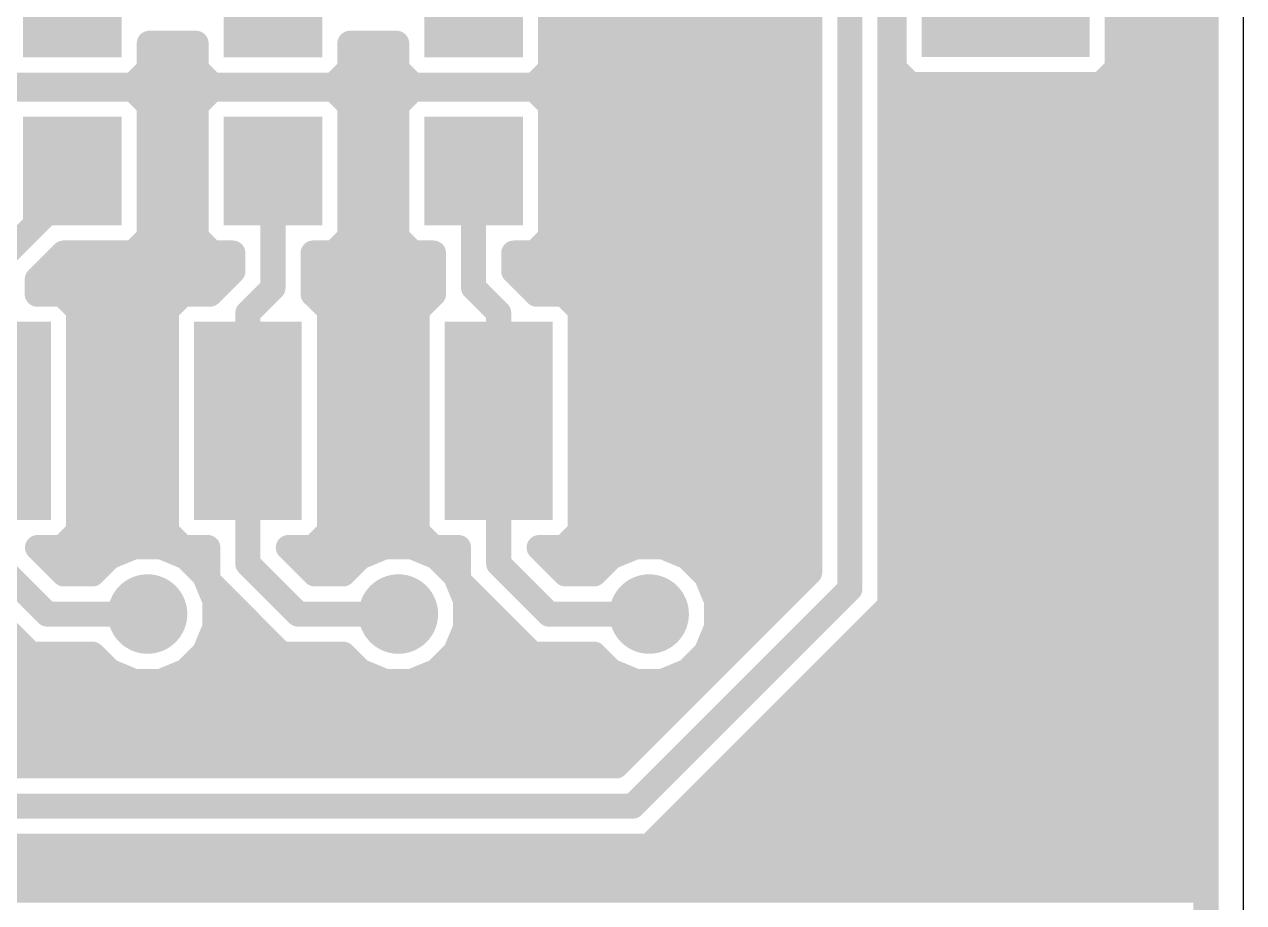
# Model space of a CAD drawing. Extents: x 0 to 38, y 0 to 44.4.
# Drawn here: x 25.68 to 38.02, y 6.48 to 15.37 of the extents above; entities that cross this region are included whole.
import ezdxf

# ---------------------------------------------------------------- set-up
doc = ezdxf.new("R2010")
doc.units = 0
for name, color, linetype in [('1', 22, 'CONTINUOUS'), ('18', 82, 'CONTINUOUS'), ('20', 7, 'CONTINUOUS')]:
    doc.layers.add(name, color=color, linetype=linetype)

# ---------------------------------------------------------------- blocks, each defined once
blk = doc.blocks.new('RECT')
blk.add_solid([(-0.5, -0.5), (0.5, -0.5), (-0.5, 0.5), (0.5, 0.5)])
blk = doc.blocks.new('ROUNDV')
at = {"const_width": 0.5}
blk.add_lwpolyline([(0, -0.25, 1), (0, 0.25, 1), (0, -0.25)], format="xyb", dxfattribs=at)

msp = doc.modelspace()

# ---------------------------------------------------------------- linework, layer by layer
at = {"layer": '1', "const_width": 0.254}
for points in [[(37.643, 44.059), (37.643, 0.381)], [(34.4424, 9.4837), (34.4424, 22.0123)], [(34.036, 9.652), (34.036, 21.844)], [(33.6296, 16.8075), (33.6296, 9.8203)], [(31.0054, 14.9163), (31.0054, 16.2477)], [(34.4846, 16.0027), (34.4846, 14.9213)], [(36.7434, 14.9213), (36.7434, 16.0027)], [(31.0054, 15.494), (33.6296, 15.494)], [(34.4424, 15.494), (34.4846, 15.494)], [(36.7434, 15.494), (37.643, 15.494)], [(31.0054, 15.24), (33.6296, 15.24)], [(34.4424, 15.24), (34.4846, 15.24)], [(36.7434, 15.24), (37.643, 15.24)], [(26.9414, 14.9163), (26.9414, 15.1756)], [(26.9414, 15.1756), (27.4146, 15.1756)], [(27.4146, 15.1756), (27.4146, 14.9163)], [(28.9734, 14.9163), (28.9734, 15.1756)], [(28.9734, 15.1756), (29.4466, 15.1756)], [(29.4466, 15.1756), (29.4466, 14.9163)], [(26.9414, 14.986), (27.4146, 14.986)], [(28.9734, 14.986), (29.4466, 14.986)], [(31.0054, 14.986), (33.6296, 14.986)], [(34.4424, 14.986), (34.4846, 14.986)], [(36.7434, 14.986), (37.643, 14.986)], [(26.7777, 14.7526), (26.9414, 14.9163)], [(27.4146, 14.9163), (27.5783, 14.7526)], [(28.8097, 14.7526), (28.9734, 14.9163)], [(29.4466, 14.9163), (29.6103, 14.7526)], [(30.8417, 14.7526), (31.0054, 14.9163)], [(34.4846, 14.9213), (34.6483, 14.7576)], [(36.5797, 14.7576), (36.7434, 14.9213)], [(14.6977, 14.732), (33.6296, 14.732)], [(25.5463, 14.7526), (26.7777, 14.7526)], [(26.7777, 14.7114), (25.5463, 14.7114)], [(26.9414, 14.5477), (26.7777, 14.7114)], [(27.5783, 14.7114), (27.4146, 14.5477)], [(27.5783, 14.7526), (28.8097, 14.7526)], [(28.8097, 14.7114), (27.5783, 14.7114)], [(28.9734, 14.5477), (28.8097, 14.7114)], [(29.6103, 14.7114), (29.4466, 14.5477)], [(29.6103, 14.7526), (30.8417, 14.7526)], [(30.8417, 14.7114), (29.6103, 14.7114)], [(31.0054, 14.5477), (30.8417, 14.7114)], [(34.4424, 14.732), (37.643, 14.732)], [(34.6483, 14.7576), (36.5797, 14.7576)], [(26.9414, 13.2163), (26.9414, 14.5477)], [(26.9414, 14.478), (27.4146, 14.478)], [(27.4146, 14.5477), (27.4146, 13.2163)], [(28.9734, 13.2163), (28.9734, 14.5477)], [(28.9734, 14.478), (29.4466, 14.478)], [(29.4466, 14.5477), (29.4466, 13.2163)], [(31.0054, 13.2163), (31.0054, 14.5477)], [(31.0054, 14.478), (33.6296, 14.478)], [(34.4424, 14.478), (37.643, 14.478)], [(26.9414, 14.224), (27.4146, 14.224)], [(28.9734, 14.224), (29.4466, 14.224)], [(31.0054, 14.224), (33.6296, 14.224)], [(34.4424, 14.224), (37.643, 14.224)], [(26.9414, 13.97), (27.4146, 13.97)], [(28.9734, 13.97), (29.4466, 13.97)], [(31.0054, 13.97), (33.6296, 13.97)], [(34.4424, 13.97), (37.643, 13.97)], [(26.162, 13.882), (26.162, 13.716)], [(28.194, 13.882), (28.194, 12.7)], [(30.226, 13.882), (30.226, 12.7)], [(26.162, 13.716), (25.4, 12.954)], [(26.9414, 13.716), (27.4146, 13.716)], [(28.9734, 13.716), (29.4466, 13.716)], [(31.0054, 13.716), (33.6296, 13.716)], [(34.4424, 13.716), (37.643, 13.716)], [(26.9414, 13.462), (27.4146, 13.462)], [(28.9734, 13.462), (29.4466, 13.462)], [(31.0054, 13.462), (33.6296, 13.462)], [(34.4424, 13.462), (37.643, 13.462)], [(26.7777, 13.0526), (26.9414, 13.2163)], [(27.4146, 13.2163), (27.5783, 13.0526)], [(28.8097, 13.0526), (28.9734, 13.2163)], [(29.4466, 13.2163), (29.6103, 13.0526)], [(30.8417, 13.0526), (31.0054, 13.2163)], [(26.9331, 13.208), (27.4229, 13.208)], [(28.9651, 13.208), (29.4549, 13.208)], [(30.9971, 13.208), (33.6296, 13.208)], [(34.4424, 13.208), (37.643, 13.208)], [(25.8064, 12.7857), (26.0733, 13.0526)], [(26.0733, 13.0526), (26.7777, 13.0526)], [(27.5783, 13.0526), (27.7876, 13.0526)], [(27.7876, 13.0526), (27.7876, 12.8683)], [(28.6004, 12.6365), (28.6004, 13.0526)], [(28.6004, 13.0526), (28.8097, 13.0526)], [(29.6103, 13.0526), (29.8196, 13.0526)], [(29.8196, 13.0526), (29.8196, 12.6365)], [(30.6324, 12.8683), (30.6324, 13.0526)], [(30.6324, 13.0526), (30.8417, 13.0526)], [(25.9747, 12.954), (27.7876, 12.954)], [(27.7717, 12.8524), (27.5558, 12.6365)], [(27.7876, 12.8683), (27.7717, 12.8524)], [(28.6004, 12.954), (29.8196, 12.954)], [(30.6324, 12.954), (33.6296, 12.954)], [(30.6483, 12.8524), (30.6324, 12.8683)], [(30.8642, 12.6365), (30.6483, 12.8524)], [(34.4424, 12.954), (37.643, 12.954)], [(25.8064, 12.6365), (25.8064, 12.7857)], [(25.8064, 12.7), (27.6193, 12.7)], [(26.0618, 12.6365), (25.8064, 12.6365)], [(26.2255, 12.4728), (26.0618, 12.6365)], [(27.2782, 12.6365), (27.1145, 12.4728)], [(27.5558, 12.6365), (27.2782, 12.6365)], [(28.194, 12.7), (27.94, 12.446)], [(28.6004, 12.7), (29.8196, 12.7)], [(28.6018, 12.6365), (28.6004, 12.6365)], [(28.7655, 12.4728), (28.6018, 12.6365)], [(29.8182, 12.6365), (29.6545, 12.4728)], [(29.8196, 12.6365), (29.8182, 12.6365)], [(30.226, 12.7), (30.48, 12.446)], [(30.8007, 12.7), (33.6296, 12.7)], [(31.1418, 12.6365), (30.8642, 12.6365)], [(31.3055, 12.4728), (31.1418, 12.6365)], [(34.4424, 12.7), (37.643, 12.7)], [(26.2255, 10.2348), (26.2255, 12.4728)], [(27.1145, 12.4728), (27.1145, 10.2348)], [(28.7655, 10.2348), (28.7655, 12.4728)], [(29.6545, 12.4728), (29.6545, 10.2348)], [(31.3055, 10.2348), (31.3055, 12.4728)], [(26.2255, 12.446), (27.1145, 12.446)], [(27.94, 12.446), (27.94, 11.3538)], [(28.7655, 12.446), (29.6545, 12.446)], [(30.48, 12.446), (30.48, 11.3538)], [(31.3055, 12.446), (33.6296, 12.446)], [(34.4424, 12.446), (37.643, 12.446)], [(26.2255, 12.192), (27.1145, 12.192)], [(28.7655, 12.192), (29.6545, 12.192)], [(31.3055, 12.192), (33.6296, 12.192)], [(34.4424, 12.192), (37.643, 12.192)], [(26.2255, 11.938), (27.1145, 11.938)], [(28.7655, 11.938), (29.6545, 11.938)], [(31.3055, 11.938), (33.6296, 11.938)], [(34.4424, 11.938), (37.643, 11.938)], [(26.2255, 11.684), (27.1145, 11.684)], [(28.7655, 11.684), (29.6545, 11.684)], [(31.3055, 11.684), (33.6296, 11.684)], [(34.4424, 11.684), (37.643, 11.684)], [(26.2255, 11.43), (27.1145, 11.43)], [(28.7655, 11.43), (29.6545, 11.43)], [(31.3055, 11.43), (33.6296, 11.43)], [(34.4424, 11.43), (37.643, 11.43)], [(27.94, 9.906), (27.94, 11.3538)], [(30.48, 9.906), (30.48, 11.3538)], [(26.2255, 11.176), (27.1145, 11.176)], [(28.7655, 11.176), (29.6545, 11.176)], [(31.3055, 11.176), (33.6296, 11.176)], [(34.4424, 11.176), (37.643, 11.176)], [(26.2255, 10.922), (27.1145, 10.922)], [(28.7655, 10.922), (29.6545, 10.922)], [(31.3055, 10.922), (33.6296, 10.922)], [(34.4424, 10.922), (37.643, 10.922)], [(26.2255, 10.668), (27.1145, 10.668)], [(28.7655, 10.668), (29.6545, 10.668)], [(31.3055, 10.668), (33.6296, 10.668)], [(34.4424, 10.668), (37.643, 10.668)], [(26.2255, 10.414), (27.1145, 10.414)], [(28.7655, 10.414), (29.6545, 10.414)], [(31.3055, 10.414), (33.6296, 10.414)], [(34.4424, 10.414), (37.643, 10.414)], [(26.0618, 10.0711), (26.2255, 10.2348)], [(26.1507, 10.16), (27.1893, 10.16)], [(27.1145, 10.2348), (27.2782, 10.0711)], [(28.6018, 10.0711), (28.7655, 10.2348)], [(28.6907, 10.16), (29.7293, 10.16)], [(29.6545, 10.2348), (29.8182, 10.0711)], [(31.1418, 10.0711), (31.3055, 10.2348)], [(31.2307, 10.16), (33.6296, 10.16)], [(34.4424, 10.16), (37.643, 10.16)], [(26.0763, 9.8044), (25.8096, 10.0711)], [(25.8096, 10.0711), (26.0618, 10.0711)], [(26.7884, 10.0798), (26.5378, 9.976)], [(27.0596, 10.0798), (26.7884, 10.0798)], [(27.3102, 9.976), (27.0596, 10.0798)], [(27.2782, 10.0711), (27.5336, 10.0711)], [(27.5336, 10.0711), (27.5336, 9.7377)], [(28.6163, 9.8044), (28.3496, 10.0711)], [(28.3496, 10.0711), (28.6018, 10.0711)], [(29.3284, 10.0798), (29.0778, 9.976)], [(29.5996, 10.0798), (29.3284, 10.0798)], [(29.8502, 9.976), (29.5996, 10.0798)], [(29.8182, 10.0711), (30.0736, 10.0711)], [(30.0736, 10.0711), (30.0736, 9.7377)], [(31.1563, 9.8044), (30.8896, 10.0711)], [(30.8896, 10.0711), (31.1418, 10.0711)], [(31.8684, 10.0798), (31.6178, 9.976)], [(32.1396, 10.0798), (31.8684, 10.0798)], [(32.3902, 9.976), (32.1396, 10.0798)], [(25.908, 9.398), (25.4, 9.906)], [(25.9747, 9.906), (26.4678, 9.906)], [(26.5378, 9.976), (26.3662, 9.8044)], [(27.502, 9.7842), (27.3102, 9.976)], [(27.3802, 9.906), (27.5336, 9.906)], [(28.448, 9.398), (27.94, 9.906)], [(28.5147, 9.906), (29.0078, 9.906)], [(29.0778, 9.976), (28.9062, 9.8044)], [(30.042, 9.7842), (29.8502, 9.976)], [(29.9202, 9.906), (30.0736, 9.906)], [(30.988, 9.398), (30.48, 9.906)], [(31.0547, 9.906), (31.5478, 9.906)], [(31.6178, 9.976), (31.4462, 9.8044)], [(32.582, 9.7842), (32.3902, 9.976)], [(32.4602, 9.906), (33.6296, 9.906)], [(34.4424, 9.906), (37.643, 9.906)], [(26.3662, 9.8044), (26.0763, 9.8044)], [(27.6058, 9.5336), (27.502, 9.7842)], [(28.9062, 9.8044), (28.6163, 9.8044)], [(30.1458, 9.5336), (30.042, 9.7842)], [(31.4462, 9.8044), (31.1563, 9.8044)], [(33.6296, 9.8203), (31.6697, 7.8604)], [(32.6858, 9.5336), (32.582, 9.7842)], [(27.5336, 9.7377), (27.7717, 9.4996)], [(27.5568, 9.652), (27.6193, 9.652)], [(30.0736, 9.7377), (30.3117, 9.4996)], [(30.0968, 9.652), (30.1593, 9.652)], [(31.838, 7.454), (34.036, 9.652)], [(32.6368, 9.652), (33.4613, 9.652)], [(34.4424, 9.652), (37.643, 9.652)], [(27.6058, 9.2624), (27.6058, 9.5336)], [(30.1458, 9.2624), (30.1458, 9.5336)], [(32.6858, 9.2624), (32.6858, 9.5336)], [(25.2317, 9.4996), (25.7397, 8.9916)], [(26.924, 9.398), (25.908, 9.398)], [(27.6058, 9.398), (27.8733, 9.398)], [(27.7717, 9.4996), (28.2797, 8.9916)], [(29.464, 9.398), (28.448, 9.398)], [(30.1458, 9.398), (30.4133, 9.398)], [(30.3117, 9.4996), (30.8197, 8.9916)], [(32.004, 9.398), (30.988, 9.398)], [(32.0063, 7.0476), (34.4424, 9.4837)], [(32.6858, 9.398), (33.2073, 9.398)], [(34.3567, 9.398), (37.643, 9.398)], [(27.502, 9.0118), (27.6058, 9.2624)], [(30.042, 9.0118), (30.1458, 9.2624)], [(32.582, 9.0118), (32.6858, 9.2624)], [(24.8402, 9.144), (25.5873, 9.144)], [(27.5568, 9.144), (28.1273, 9.144)], [(30.0968, 9.144), (30.6673, 9.144)], [(32.6368, 9.144), (32.9533, 9.144)], [(34.1027, 9.144), (37.643, 9.144)], [(27.3102, 8.82), (27.502, 9.0118)], [(29.8502, 8.82), (30.042, 9.0118)], [(32.3902, 8.82), (32.582, 9.0118)], [(25.0168, 8.89), (26.4678, 8.89)], [(25.7397, 8.9916), (26.3662, 8.9916)], [(26.3662, 8.9916), (26.5378, 8.82)], [(27.3802, 8.89), (29.0078, 8.89)], [(28.2797, 8.9916), (28.9062, 8.9916)], [(28.9062, 8.9916), (29.0778, 8.82)], [(29.9202, 8.89), (31.5478, 8.89)], [(30.8197, 8.9916), (31.4462, 8.9916)], [(31.4462, 8.9916), (31.6178, 8.82)], [(32.4602, 8.89), (32.6993, 8.89)], [(33.8487, 8.89), (37.643, 8.89)], [(26.5378, 8.82), (26.7884, 8.7162)], [(27.0596, 8.7162), (27.3102, 8.82)], [(29.0778, 8.82), (29.3284, 8.7162)], [(29.5996, 8.7162), (29.8502, 8.82)], [(31.6178, 8.82), (31.8684, 8.7162)], [(32.1396, 8.7162), (32.3902, 8.82)], [(26.7884, 8.7162), (27.0596, 8.7162)], [(29.3284, 8.7162), (29.5996, 8.7162)], [(31.8684, 8.7162), (32.1396, 8.7162)], [(25.0658, 8.636), (32.4453, 8.636)], [(33.5947, 8.636), (37.643, 8.636)], [(25.0168, 8.382), (32.1913, 8.382)], [(33.3407, 8.382), (37.643, 8.382)], [(24.8402, 8.128), (31.9373, 8.128)], [(33.0867, 8.128), (37.643, 8.128)], [(10.4314, 7.874), (31.6833, 7.874)], [(31.6697, 7.8604), (10.4314, 7.8604)], [(32.8327, 7.874), (37.643, 7.874)], [(32.5787, 7.62), (37.643, 7.62)], [(9.652, 7.454), (31.838, 7.454)], [(32.3247, 7.366), (37.643, 7.366)], [(10.4314, 7.0476), (32.0063, 7.0476)], [(32.0707, 7.112), (37.643, 7.112)], [(10.4314, 6.858), (37.643, 6.858)], [(8.0742, 6.604), (37.643, 6.604)]]:
    msp.add_lwpolyline(points, dxfattribs=at)
at = {"layer": '1', "const_width": 0.127}
for points in [[(31.0054, 15.5575, 1), (31.0054, 15.4305)], [(33.6296, 15.4305, 1), (33.6296, 15.5575)], [(34.4424, 15.5575, 1), (34.4424, 15.4305)], [(34.4846, 15.4305, 1), (34.4846, 15.5575)], [(36.7434, 15.5575, 1), (36.7434, 15.4305)], [(37.643, 15.4305, 1), (37.643, 15.5575)], [(31.0054, 15.3035, 1), (31.0054, 15.1765)], [(33.6296, 15.1765, 1), (33.6296, 15.3035)], [(34.4424, 15.3035, 1), (34.4424, 15.1765)], [(34.4846, 15.1765, 1), (34.4846, 15.3035)], [(36.7434, 15.3035, 1), (36.7434, 15.1765)], [(37.643, 15.1765, 1), (37.643, 15.3035)], [(27.0049, 15.1756, 1), (26.8779, 15.1756)], [(26.9414, 15.2391, 1), (26.9414, 15.1121)], [(27.4781, 15.1756, 1), (27.3511, 15.1756)], [(27.4146, 15.1121, 1), (27.4146, 15.2391)], [(29.0369, 15.1756, 1), (28.9099, 15.1756)], [(28.9734, 15.2391, 1), (28.9734, 15.1121)], [(29.5101, 15.1756, 1), (29.3831, 15.1756)], [(29.4466, 15.1121, 1), (29.4466, 15.2391)], [(26.9414, 15.0495, 1), (26.9414, 14.9225)], [(27.4146, 14.9225, 1), (27.4146, 15.0495)], [(28.9734, 15.0495, 1), (28.9734, 14.9225)], [(29.4466, 14.9225, 1), (29.4466, 15.0495)], [(31.0054, 15.0495, 1), (31.0054, 14.9225)], [(33.6296, 14.9225, 1), (33.6296, 15.0495)], [(34.4424, 15.0495, 1), (34.4424, 14.9225)], [(34.4846, 14.9225, 1), (34.4846, 15.0495)], [(36.7434, 15.0495, 1), (36.7434, 14.9225)], [(37.643, 14.9225, 1), (37.643, 15.0495)], [(26.8779, 14.9163, 1), (27.0049, 14.9163)], [(26.9863, 14.8714, 1), (26.8965, 14.9612)], [(27.4595, 14.9612, 1), (27.3697, 14.8714)], [(27.3511, 14.9163, 1), (27.4781, 14.9163)], [(28.9099, 14.9163, 1), (29.0369, 14.9163)], [(29.0183, 14.8714, 1), (28.9285, 14.9612)], [(29.4915, 14.9612, 1), (29.4017, 14.8714)], [(29.3831, 14.9163, 1), (29.5101, 14.9163)], [(30.9419, 14.9163, 1), (31.0689, 14.9163)], [(31.0503, 14.8714, 1), (30.9605, 14.9612)], [(34.5295, 14.9662, 1), (34.4397, 14.8764)], [(34.4211, 14.9213, 1), (34.5481, 14.9213)], [(36.6799, 14.9213, 1), (36.8069, 14.9213)], [(36.7883, 14.8764, 1), (36.6985, 14.9662)], [(26.7328, 14.7975, 1), (26.8226, 14.7077)], [(26.8226, 14.7563, 1), (26.7328, 14.6665)], [(26.7777, 14.6891, 1), (26.7777, 14.8161)], [(26.7777, 14.6479, 1), (26.7777, 14.7749)], [(27.5783, 14.8161, 1), (27.5783, 14.6891)], [(27.5783, 14.7749, 1), (27.5783, 14.6479)], [(27.5334, 14.7077, 1), (27.6232, 14.7975)], [(27.6232, 14.6665, 1), (27.5334, 14.7563)], [(28.7648, 14.7975, 1), (28.8546, 14.7077)], [(28.8546, 14.7563, 1), (28.7648, 14.6665)], [(28.8097, 14.6891, 1), (28.8097, 14.8161)], [(28.8097, 14.6479, 1), (28.8097, 14.7749)], [(29.6103, 14.8161, 1), (29.6103, 14.6891)], [(29.6103, 14.7749, 1), (29.6103, 14.6479)], [(29.5654, 14.7077, 1), (29.6552, 14.7975)], [(29.6552, 14.6665, 1), (29.5654, 14.7563)], [(30.7968, 14.7975, 1), (30.8866, 14.7077)], [(30.8866, 14.7563, 1), (30.7968, 14.6665)], [(30.8417, 14.6891, 1), (30.8417, 14.8161)], [(30.8417, 14.6479, 1), (30.8417, 14.7749)], [(33.6296, 14.6685, 1), (33.6296, 14.7955)], [(34.4424, 14.7955, 1), (34.4424, 14.6685)], [(34.6483, 14.8211, 1), (34.6483, 14.6941)], [(34.6034, 14.7127, 1), (34.6932, 14.8025)], [(36.5348, 14.8025, 1), (36.6246, 14.7127)], [(36.5797, 14.6941, 1), (36.5797, 14.8211)], [(37.643, 14.6685, 1), (37.643, 14.7955)], [(27.0049, 14.5477, 1), (26.8779, 14.5477)], [(26.9414, 14.5415, 1), (26.9414, 14.4145)], [(26.8965, 14.5028, 1), (26.9863, 14.5926)], [(27.4781, 14.5477, 1), (27.3511, 14.5477)], [(27.3697, 14.5926, 1), (27.4595, 14.5028)], [(27.4146, 14.4145, 1), (27.4146, 14.5415)], [(29.0369, 14.5477, 1), (28.9099, 14.5477)], [(28.9734, 14.5415, 1), (28.9734, 14.4145)], [(28.9285, 14.5028, 1), (29.0183, 14.5926)], [(29.5101, 14.5477, 1), (29.3831, 14.5477)], [(29.4017, 14.5926, 1), (29.4915, 14.5028)], [(29.4466, 14.4145, 1), (29.4466, 14.5415)], [(31.0689, 14.5477, 1), (30.9419, 14.5477)], [(31.0054, 14.5415, 1), (31.0054, 14.4145)], [(30.9605, 14.5028, 1), (31.0503, 14.5926)], [(33.6296, 14.4145, 1), (33.6296, 14.5415)], [(34.4424, 14.5415, 1), (34.4424, 14.4145)], [(37.643, 14.4145, 1), (37.643, 14.5415)], [(26.9414, 14.2875, 1), (26.9414, 14.1605)], [(27.4146, 14.1605, 1), (27.4146, 14.2875)], [(28.9734, 14.2875, 1), (28.9734, 14.1605)], [(29.4466, 14.1605, 1), (29.4466, 14.2875)], [(31.0054, 14.2875, 1), (31.0054, 14.1605)], [(33.6296, 14.1605, 1), (33.6296, 14.2875)], [(34.4424, 14.2875, 1), (34.4424, 14.1605)], [(37.643, 14.1605, 1), (37.643, 14.2875)], [(26.9414, 14.0335, 1), (26.9414, 13.9065)], [(27.4146, 13.9065, 1), (27.4146, 14.0335)], [(28.9734, 14.0335, 1), (28.9734, 13.9065)], [(29.4466, 13.9065, 1), (29.4466, 14.0335)], [(31.0054, 14.0335, 1), (31.0054, 13.9065)], [(33.6296, 13.9065, 1), (33.6296, 14.0335)], [(34.4424, 14.0335, 1), (34.4424, 13.9065)], [(37.643, 13.9065, 1), (37.643, 14.0335)], [(26.2255, 13.882, 1), (26.0985, 13.882)], [(28.2575, 13.882, 1), (28.1305, 13.882)], [(30.2895, 13.882, 1), (30.1625, 13.882)], [(26.2069, 13.6711, 1), (26.1171, 13.7609)], [(26.9414, 13.7795, 1), (26.9414, 13.6525)], [(27.4146, 13.6525, 1), (27.4146, 13.7795)], [(28.9734, 13.7795, 1), (28.9734, 13.6525)], [(29.4466, 13.6525, 1), (29.4466, 13.7795)], [(31.0054, 13.7795, 1), (31.0054, 13.6525)], [(33.6296, 13.6525, 1), (33.6296, 13.7795)], [(34.4424, 13.7795, 1), (34.4424, 13.6525)], [(37.643, 13.6525, 1), (37.643, 13.7795)], [(26.0985, 13.716, 1), (26.2255, 13.716)], [(26.9414, 13.5255, 1), (26.9414, 13.3985)], [(27.4146, 13.3985, 1), (27.4146, 13.5255)], [(28.9734, 13.5255, 1), (28.9734, 13.3985)], [(29.4466, 13.3985, 1), (29.4466, 13.5255)], [(31.0054, 13.5255, 1), (31.0054, 13.3985)], [(33.6296, 13.3985, 1), (33.6296, 13.5255)], [(34.4424, 13.5255, 1), (34.4424, 13.3985)], [(37.643, 13.3985, 1), (37.643, 13.5255)], [(26.9863, 13.1714, 1), (26.8965, 13.2612)], [(27.4595, 13.2612, 1), (27.3697, 13.1714)], [(29.0183, 13.1714, 1), (28.9285, 13.2612)], [(29.4915, 13.2612, 1), (29.4017, 13.1714)], [(31.0503, 13.1714, 1), (30.9605, 13.2612)], [(26.9331, 13.2715, 1), (26.9331, 13.1445)], [(26.8779, 13.2163, 1), (27.0049, 13.2163)], [(27.3511, 13.2163, 1), (27.4781, 13.2163)], [(27.4229, 13.1445, 1), (27.4229, 13.2715)], [(28.9651, 13.2715, 1), (28.9651, 13.1445)], [(28.9099, 13.2163, 1), (29.0369, 13.2163)], [(29.3831, 13.2163, 1), (29.5101, 13.2163)], [(29.4549, 13.1445, 1), (29.4549, 13.2715)], [(30.9971, 13.2715, 1), (30.9971, 13.1445)], [(30.9419, 13.2163, 1), (31.0689, 13.2163)], [(33.6296, 13.1445, 1), (33.6296, 13.2715)], [(34.4424, 13.2715, 1), (34.4424, 13.1445)], [(37.643, 13.1445, 1), (37.643, 13.2715)], [(26.0733, 13.1161, 1), (26.0733, 12.9891)], [(26.1182, 13.0077, 1), (26.0284, 13.0975)], [(26.7328, 13.0975, 1), (26.8226, 13.0077)], [(26.7777, 12.9891, 1), (26.7777, 13.1161)], [(27.5783, 13.1161, 1), (27.5783, 12.9891)], [(27.5334, 13.0077, 1), (27.6232, 13.0975)], [(27.8511, 13.0526, 1), (27.7241, 13.0526)], [(27.7876, 12.9891, 1), (27.7876, 13.1161)], [(28.6639, 13.0526, 1), (28.5369, 13.0526)], [(28.6004, 13.1161, 1), (28.6004, 12.9891)], [(28.7648, 13.0975, 1), (28.8546, 13.0077)], [(28.8097, 12.9891, 1), (28.8097, 13.1161)], [(29.6103, 13.1161, 1), (29.6103, 12.9891)], [(29.5654, 13.0077, 1), (29.6552, 13.0975)], [(29.8831, 13.0526, 1), (29.7561, 13.0526)], [(29.8196, 12.9891, 1), (29.8196, 13.1161)], [(30.6959, 13.0526, 1), (30.5689, 13.0526)], [(30.6324, 13.1161, 1), (30.6324, 12.9891)], [(30.7968, 13.0975, 1), (30.8866, 13.0077)], [(30.8417, 12.9891, 1), (30.8417, 13.1161)], [(25.9747, 13.0175, 1), (25.9747, 12.8905)], [(27.8166, 12.8075, 1), (27.7268, 12.8973)], [(27.8325, 12.8234, 1), (27.7427, 12.9132)], [(27.7876, 12.8905, 1), (27.7876, 13.0175)], [(28.6004, 13.0175, 1), (28.6004, 12.8905)], [(29.8196, 12.8905, 1), (29.8196, 13.0175)], [(30.6324, 13.0175, 1), (30.6324, 12.8905)], [(30.6773, 12.9132, 1), (30.5875, 12.8234)], [(30.6932, 12.8973, 1), (30.6034, 12.8075)], [(33.6296, 12.8905, 1), (33.6296, 13.0175)], [(34.4424, 13.0175, 1), (34.4424, 12.8905)], [(37.643, 12.8905, 1), (37.643, 13.0175)], [(25.8699, 12.7857, 1), (25.7429, 12.7857)], [(25.7615, 12.8306, 1), (25.8513, 12.7408)], [(27.7268, 12.8973, 1), (27.8166, 12.8075)], [(27.7241, 12.8683, 1), (27.8511, 12.8683)], [(30.5689, 12.8683, 1), (30.6959, 12.8683)], [(30.6034, 12.8075, 1), (30.6932, 12.8973)], [(25.8064, 12.7635, 1), (25.8064, 12.6365)], [(25.8064, 12.7, 1), (25.8064, 12.573)], [(26.1067, 12.6814, 1), (26.0169, 12.5916)], [(26.0618, 12.573, 1), (26.0618, 12.7)], [(27.2782, 12.7, 1), (27.2782, 12.573)], [(27.3231, 12.5916, 1), (27.2333, 12.6814)], [(27.5109, 12.6814, 1), (27.6007, 12.5916)], [(27.5558, 12.573, 1), (27.5558, 12.7)], [(27.6193, 12.6365, 1), (27.6193, 12.7635)], [(28.1305, 12.7, 1), (28.2575, 12.7)], [(28.2389, 12.6551, 1), (28.1491, 12.7449)], [(28.6004, 12.7635, 1), (28.6004, 12.6365)], [(28.6004, 12.7, 1), (28.6004, 12.573)], [(28.6467, 12.6814, 1), (28.5569, 12.5916)], [(28.6018, 12.573, 1), (28.6018, 12.7)], [(29.8182, 12.7, 1), (29.8182, 12.573)], [(29.8631, 12.5916, 1), (29.7733, 12.6814)], [(29.8196, 12.6365, 1), (29.8196, 12.7635)], [(29.8196, 12.573, 1), (29.8196, 12.7)], [(30.2709, 12.7449, 1), (30.1811, 12.6551)], [(30.1625, 12.7, 1), (30.2895, 12.7)], [(30.8007, 12.7635, 1), (30.8007, 12.6365)], [(30.8642, 12.7, 1), (30.8642, 12.573)], [(30.8193, 12.5916, 1), (30.9091, 12.6814)], [(31.1867, 12.6814, 1), (31.0969, 12.5916)], [(31.1418, 12.573, 1), (31.1418, 12.7)], [(33.6296, 12.6365, 1), (33.6296, 12.7635)], [(34.4424, 12.7635, 1), (34.4424, 12.6365)], [(37.643, 12.6365, 1), (37.643, 12.7635)], [(25.7429, 12.6365, 1), (25.8699, 12.6365)], [(26.289, 12.4728, 1), (26.162, 12.4728)], [(27.178, 12.4728, 1), (27.051, 12.4728)], [(28.5369, 12.6365, 1), (28.6639, 12.6365)], [(28.829, 12.4728, 1), (28.702, 12.4728)], [(29.718, 12.4728, 1), (29.591, 12.4728)], [(29.7561, 12.6365, 1), (29.8831, 12.6365)], [(31.369, 12.4728, 1), (31.242, 12.4728)], [(26.2255, 12.5095, 1), (26.2255, 12.3825)], [(26.1806, 12.4279, 1), (26.2704, 12.5177)], [(27.0696, 12.5177, 1), (27.1594, 12.4279)], [(27.1145, 12.3825, 1), (27.1145, 12.5095)], [(28.0035, 12.446, 1), (27.8765, 12.446)], [(27.8951, 12.4909, 1), (27.9849, 12.4011)], [(28.7655, 12.5095, 1), (28.7655, 12.3825)], [(28.7206, 12.4279, 1), (28.8104, 12.5177)], [(29.6096, 12.5177, 1), (29.6994, 12.4279)], [(29.6545, 12.3825, 1), (29.6545, 12.5095)], [(30.5435, 12.446, 1), (30.4165, 12.446)], [(30.4351, 12.4011, 1), (30.5249, 12.4909)], [(31.3055, 12.5095, 1), (31.3055, 12.3825)], [(31.2606, 12.4279, 1), (31.3504, 12.5177)], [(33.6296, 12.3825, 1), (33.6296, 12.5095)], [(34.4424, 12.5095, 1), (34.4424, 12.3825)], [(37.643, 12.3825, 1), (37.643, 12.5095)], [(26.2255, 12.2555, 1), (26.2255, 12.1285)], [(27.1145, 12.1285, 1), (27.1145, 12.2555)], [(28.7655, 12.2555, 1), (28.7655, 12.1285)], [(29.6545, 12.1285, 1), (29.6545, 12.2555)], [(31.3055, 12.2555, 1), (31.3055, 12.1285)], [(33.6296, 12.1285, 1), (33.6296, 12.2555)], [(34.4424, 12.2555, 1), (34.4424, 12.1285)], [(37.643, 12.1285, 1), (37.643, 12.2555)], [(26.2255, 12.0015, 1), (26.2255, 11.8745)], [(27.1145, 11.8745, 1), (27.1145, 12.0015)], [(28.7655, 12.0015, 1), (28.7655, 11.8745)], [(29.6545, 11.8745, 1), (29.6545, 12.0015)], [(31.3055, 12.0015, 1), (31.3055, 11.8745)], [(33.6296, 11.8745, 1), (33.6296, 12.0015)], [(34.4424, 12.0015, 1), (34.4424, 11.8745)], [(37.643, 11.8745, 1), (37.643, 12.0015)], [(26.2255, 11.7475, 1), (26.2255, 11.6205)], [(27.1145, 11.6205, 1), (27.1145, 11.7475)], [(28.7655, 11.7475, 1), (28.7655, 11.6205)], [(29.6545, 11.6205, 1), (29.6545, 11.7475)], [(31.3055, 11.7475, 1), (31.3055, 11.6205)], [(33.6296, 11.6205, 1), (33.6296, 11.7475)], [(34.4424, 11.7475, 1), (34.4424, 11.6205)], [(37.643, 11.6205, 1), (37.643, 11.7475)], [(26.2255, 11.4935, 1), (26.2255, 11.3665)], [(27.1145, 11.3665, 1), (27.1145, 11.4935)], [(28.7655, 11.4935, 1), (28.7655, 11.3665)], [(29.6545, 11.3665, 1), (29.6545, 11.4935)], [(31.3055, 11.4935, 1), (31.3055, 11.3665)], [(33.6296, 11.3665, 1), (33.6296, 11.4935)], [(34.4424, 11.4935, 1), (34.4424, 11.3665)], [(37.643, 11.3665, 1), (37.643, 11.4935)], [(28.0035, 11.3538, 1), (27.8765, 11.3538)], [(27.8765, 11.3538, 1), (28.0035, 11.3538)], [(30.5435, 11.3538, 1), (30.4165, 11.3538)], [(30.4165, 11.3538, 1), (30.5435, 11.3538)], [(26.2255, 11.2395, 1), (26.2255, 11.1125)], [(27.1145, 11.1125, 1), (27.1145, 11.2395)], [(28.7655, 11.2395, 1), (28.7655, 11.1125)], [(29.6545, 11.1125, 1), (29.6545, 11.2395)], [(31.3055, 11.2395, 1), (31.3055, 11.1125)], [(33.6296, 11.1125, 1), (33.6296, 11.2395)], [(34.4424, 11.2395, 1), (34.4424, 11.1125)], [(37.643, 11.1125, 1), (37.643, 11.2395)], [(26.2255, 10.9855, 1), (26.2255, 10.8585)], [(27.1145, 10.8585, 1), (27.1145, 10.9855)], [(28.7655, 10.9855, 1), (28.7655, 10.8585)], [(29.6545, 10.8585, 1), (29.6545, 10.9855)], [(31.3055, 10.9855, 1), (31.3055, 10.8585)], [(33.6296, 10.8585, 1), (33.6296, 10.9855)], [(34.4424, 10.9855, 1), (34.4424, 10.8585)], [(37.643, 10.8585, 1), (37.643, 10.9855)], [(26.2255, 10.7315, 1), (26.2255, 10.6045)], [(27.1145, 10.6045, 1), (27.1145, 10.7315)], [(28.7655, 10.7315, 1), (28.7655, 10.6045)], [(29.6545, 10.6045, 1), (29.6545, 10.7315)], [(31.3055, 10.7315, 1), (31.3055, 10.6045)], [(33.6296, 10.6045, 1), (33.6296, 10.7315)], [(34.4424, 10.7315, 1), (34.4424, 10.6045)], [(37.643, 10.6045, 1), (37.643, 10.7315)], [(26.2255, 10.4775, 1), (26.2255, 10.3505)], [(27.1145, 10.3505, 1), (27.1145, 10.4775)], [(28.7655, 10.4775, 1), (28.7655, 10.3505)], [(29.6545, 10.3505, 1), (29.6545, 10.4775)], [(31.3055, 10.4775, 1), (31.3055, 10.3505)], [(33.6296, 10.3505, 1), (33.6296, 10.4775)], [(34.4424, 10.4775, 1), (34.4424, 10.3505)], [(37.643, 10.3505, 1), (37.643, 10.4775)], [(26.1507, 10.2235, 1), (26.1507, 10.0965)], [(26.162, 10.2348, 1), (26.289, 10.2348)], [(26.2704, 10.1899, 1), (26.1806, 10.2797)], [(27.1594, 10.2797, 1), (27.0696, 10.1899)], [(27.051, 10.2348, 1), (27.178, 10.2348)], [(27.1893, 10.0965, 1), (27.1893, 10.2235)], [(28.6907, 10.2235, 1), (28.6907, 10.0965)], [(28.702, 10.2348, 1), (28.829, 10.2348)], [(28.8104, 10.1899, 1), (28.7206, 10.2797)], [(29.6994, 10.2797, 1), (29.6096, 10.1899)], [(29.591, 10.2348, 1), (29.718, 10.2348)], [(29.7293, 10.0965, 1), (29.7293, 10.2235)], [(31.2307, 10.2235, 1), (31.2307, 10.0965)], [(31.242, 10.2348, 1), (31.369, 10.2348)], [(31.3504, 10.1899, 1), (31.2606, 10.2797)], [(33.6296, 10.0965, 1), (33.6296, 10.2235)], [(34.4424, 10.2235, 1), (34.4424, 10.0965)], [(37.643, 10.0965, 1), (37.643, 10.2235)], [(25.8545, 10.116, 1), (25.7647, 10.0262)], [(25.8096, 10.1346, 1), (25.8096, 10.0076)], [(26.0169, 10.116, 1), (26.1067, 10.0262)], [(26.0618, 10.0076, 1), (26.0618, 10.1346)], [(26.7884, 10.1433, 1), (26.7884, 10.0163)], [(26.8127, 10.0211, 1), (26.7641, 10.1385)], [(27.0839, 10.1385, 1), (27.0353, 10.0211)], [(27.0596, 10.0163, 1), (27.0596, 10.1433)], [(27.2782, 10.1346, 1), (27.2782, 10.0076)], [(27.2333, 10.0262, 1), (27.3231, 10.116)], [(27.5971, 10.0711, 1), (27.4701, 10.0711)], [(27.5336, 10.0076, 1), (27.5336, 10.1346)], [(28.3945, 10.116, 1), (28.3047, 10.0262)], [(28.3496, 10.1346, 1), (28.3496, 10.0076)], [(28.5569, 10.116, 1), (28.6467, 10.0262)], [(28.6018, 10.0076, 1), (28.6018, 10.1346)], [(29.3284, 10.1433, 1), (29.3284, 10.0163)], [(29.3527, 10.0211, 1), (29.3041, 10.1385)], [(29.6239, 10.1385, 1), (29.5753, 10.0211)], [(29.5996, 10.0163, 1), (29.5996, 10.1433)], [(29.8182, 10.1346, 1), (29.8182, 10.0076)], [(29.7733, 10.0262, 1), (29.8631, 10.116)], [(30.1371, 10.0711, 1), (30.0101, 10.0711)], [(30.0736, 10.0076, 1), (30.0736, 10.1346)], [(30.9345, 10.116, 1), (30.8447, 10.0262)], [(30.8896, 10.1346, 1), (30.8896, 10.0076)], [(31.0969, 10.116, 1), (31.1867, 10.0262)], [(31.1418, 10.0076, 1), (31.1418, 10.1346)], [(31.8684, 10.1433, 1), (31.8684, 10.0163)], [(31.8927, 10.0211, 1), (31.8441, 10.1385)], [(32.1639, 10.1385, 1), (32.1153, 10.0211)], [(32.1396, 10.0163, 1), (32.1396, 10.1433)], [(25.9747, 9.9695, 1), (25.9747, 9.8425)], [(26.4678, 9.8425, 1), (26.4678, 9.9695)], [(26.5135, 10.0347, 1), (26.5621, 9.9173)], [(26.5827, 9.9311, 1), (26.4929, 10.0209)], [(27.3551, 10.0209, 1), (27.2653, 9.9311)], [(27.2859, 9.9173, 1), (27.3345, 10.0347)], [(27.3802, 9.9695, 1), (27.3802, 9.8425)], [(27.5336, 9.8425, 1), (27.5336, 9.9695)], [(27.9849, 9.9509, 1), (27.8951, 9.8611)], [(28.5147, 9.9695, 1), (28.5147, 9.8425)], [(29.0078, 9.8425, 1), (29.0078, 9.9695)], [(29.0535, 10.0347, 1), (29.1021, 9.9173)], [(29.1227, 9.9311, 1), (29.0329, 10.0209)], [(29.8951, 10.0209, 1), (29.8053, 9.9311)], [(29.8259, 9.9173, 1), (29.8745, 10.0347)], [(29.9202, 9.9695, 1), (29.9202, 9.8425)], [(30.0736, 9.8425, 1), (30.0736, 9.9695)], [(30.5249, 9.9509, 1), (30.4351, 9.8611)], [(31.0547, 9.9695, 1), (31.0547, 9.8425)], [(31.5478, 9.8425, 1), (31.5478, 9.9695)], [(31.5935, 10.0347, 1), (31.6421, 9.9173)], [(31.6627, 9.9311, 1), (31.5729, 10.0209)], [(32.4351, 10.0209, 1), (32.3453, 9.9311)], [(32.3659, 9.9173, 1), (32.4145, 10.0347)], [(32.4602, 9.9695, 1), (32.4602, 9.8425)], [(33.6296, 9.8425, 1), (33.6296, 9.9695)], [(34.4424, 9.9695, 1), (34.4424, 9.8425)], [(37.643, 9.8425, 1), (37.643, 9.9695)], [(26.0763, 9.8679, 1), (26.0763, 9.7409)], [(26.0314, 9.7595, 1), (26.1212, 9.8493)], [(26.3213, 9.8493, 1), (26.4111, 9.7595)], [(26.3662, 9.7409, 1), (26.3662, 9.8679)], [(27.5607, 9.8085, 1), (27.4433, 9.7599)], [(27.4571, 9.7393, 1), (27.5469, 9.8291)], [(27.8765, 9.906, 1), (28.0035, 9.906)], [(28.6163, 9.8679, 1), (28.6163, 9.7409)], [(28.5714, 9.7595, 1), (28.6612, 9.8493)], [(28.8613, 9.8493, 1), (28.9511, 9.7595)], [(28.9062, 9.7409, 1), (28.9062, 9.8679)], [(30.1007, 9.8085, 1), (29.9833, 9.7599)], [(29.9971, 9.7393, 1), (30.0869, 9.8291)], [(30.4165, 9.906, 1), (30.5435, 9.906)], [(31.1563, 9.8679, 1), (31.1563, 9.7409)], [(31.1114, 9.7595, 1), (31.2012, 9.8493)], [(31.4013, 9.8493, 1), (31.4911, 9.7595)], [(31.4462, 9.7409, 1), (31.4462, 9.8679)], [(32.6407, 9.8085, 1), (32.5233, 9.7599)], [(32.5371, 9.7393, 1), (32.6269, 9.8291)], [(33.5661, 9.8203, 1), (33.6931, 9.8203)], [(33.6745, 9.7754, 1), (33.5847, 9.8652)], [(27.5785, 9.7826, 1), (27.4887, 9.6928)], [(27.4701, 9.7377, 1), (27.5971, 9.7377)], [(27.5568, 9.7155, 1), (27.5568, 9.5885)], [(27.6193, 9.5885, 1), (27.6193, 9.7155)], [(30.1185, 9.7826, 1), (30.0287, 9.6928)], [(30.0101, 9.7377, 1), (30.1371, 9.7377)], [(30.0968, 9.7155, 1), (30.0968, 9.5885)], [(30.1593, 9.5885, 1), (30.1593, 9.7155)], [(32.6368, 9.7155, 1), (32.6368, 9.5885)], [(33.4613, 9.5885, 1), (33.4613, 9.7155)], [(34.0809, 9.6071, 1), (33.9911, 9.6969)], [(34.4424, 9.7155, 1), (34.4424, 9.5885)], [(37.643, 9.5885, 1), (37.643, 9.7155)], [(27.6693, 9.5336, 1), (27.5423, 9.5336)], [(30.2093, 9.5336, 1), (30.0823, 9.5336)], [(32.7493, 9.5336, 1), (32.6223, 9.5336)], [(33.9725, 9.652, 1), (34.0995, 9.652)], [(25.908, 9.4615, 1), (25.908, 9.3345)], [(26.924, 9.3345, 1), (26.924, 9.4615)], [(27.6058, 9.4615, 1), (27.6058, 9.3345)], [(27.5471, 9.5093, 1), (27.6645, 9.5579)], [(27.8166, 9.5445, 1), (27.7268, 9.4547)], [(27.7268, 9.4547, 1), (27.8166, 9.5445)], [(27.8733, 9.3345, 1), (27.8733, 9.4615)], [(28.448, 9.4615, 1), (28.448, 9.3345)], [(29.464, 9.3345, 1), (29.464, 9.4615)], [(30.1458, 9.4615, 1), (30.1458, 9.3345)], [(30.0871, 9.5093, 1), (30.2045, 9.5579)], [(30.3566, 9.5445, 1), (30.2668, 9.4547)], [(30.2668, 9.4547, 1), (30.3566, 9.5445)], [(30.4133, 9.3345, 1), (30.4133, 9.4615)], [(30.988, 9.4615, 1), (30.988, 9.3345)], [(32.004, 9.3345, 1), (32.004, 9.4615)], [(32.6858, 9.4615, 1), (32.6858, 9.3345)], [(32.6271, 9.5093, 1), (32.7445, 9.5579)], [(33.2073, 9.3345, 1), (33.2073, 9.4615)], [(34.3567, 9.4615, 1), (34.3567, 9.3345)], [(34.3789, 9.4837, 1), (34.5059, 9.4837)], [(34.4873, 9.4388, 1), (34.3975, 9.5286)], [(37.643, 9.3345, 1), (37.643, 9.4615)], [(25.8631, 9.3531, 1), (25.9529, 9.4429)], [(27.6645, 9.2381, 1), (27.5471, 9.2867)], [(28.4031, 9.3531, 1), (28.4929, 9.4429)], [(30.2045, 9.2381, 1), (30.0871, 9.2867)], [(30.9431, 9.3531, 1), (31.0329, 9.4429)], [(32.7445, 9.2381, 1), (32.6271, 9.2867)], [(25.5873, 9.0805, 1), (25.5873, 9.2075)], [(27.5568, 9.2075, 1), (27.5568, 9.0805)], [(27.5423, 9.2624, 1), (27.6693, 9.2624)], [(28.1273, 9.0805, 1), (28.1273, 9.2075)], [(30.0968, 9.2075, 1), (30.0968, 9.0805)], [(30.0823, 9.2624, 1), (30.2093, 9.2624)], [(30.6673, 9.0805, 1), (30.6673, 9.2075)], [(32.6368, 9.2075, 1), (32.6368, 9.0805)], [(32.6223, 9.2624, 1), (32.7493, 9.2624)], [(32.9533, 9.0805, 1), (32.9533, 9.2075)], [(34.1027, 9.2075, 1), (34.1027, 9.0805)], [(37.643, 9.0805, 1), (37.643, 9.2075)], [(27.5469, 8.9669, 1), (27.4571, 9.0567)], [(30.0869, 8.9669, 1), (29.9971, 9.0567)], [(32.6269, 8.9669, 1), (32.5371, 9.0567)], [(25.7397, 9.0551, 1), (25.7397, 8.9281)], [(25.6948, 8.9467, 1), (25.7846, 9.0365)], [(26.4111, 9.0365, 1), (26.3213, 8.9467)], [(26.3662, 8.9281, 1), (26.3662, 9.0551)], [(26.4678, 8.8265, 1), (26.4678, 8.9535)], [(27.3802, 8.9535, 1), (27.3802, 8.8265)], [(27.4433, 9.0361, 1), (27.5607, 8.9875)], [(28.2797, 9.0551, 1), (28.2797, 8.9281)], [(28.2348, 8.9467, 1), (28.3246, 9.0365)], [(28.9511, 9.0365, 1), (28.8613, 8.9467)], [(28.9062, 8.9281, 1), (28.9062, 9.0551)], [(29.0078, 8.8265, 1), (29.0078, 8.9535)], [(29.9202, 8.9535, 1), (29.9202, 8.8265)], [(29.9833, 9.0361, 1), (30.1007, 8.9875)], [(30.8197, 9.0551, 1), (30.8197, 8.9281)], [(30.7748, 8.9467, 1), (30.8646, 9.0365)], [(31.4911, 9.0365, 1), (31.4013, 8.9467)], [(31.4462, 8.9281, 1), (31.4462, 9.0551)], [(31.5478, 8.8265, 1), (31.5478, 8.9535)], [(32.4602, 8.9535, 1), (32.4602, 8.8265)], [(32.5233, 9.0361, 1), (32.6407, 8.9875)], [(32.6993, 8.8265, 1), (32.6993, 8.9535)], [(33.8487, 8.9535, 1), (33.8487, 8.8265)], [(37.643, 8.8265, 1), (37.643, 8.9535)], [(26.5621, 8.8787, 1), (26.5135, 8.7613)], [(26.4929, 8.7751, 1), (26.5827, 8.8649)], [(27.2653, 8.8649, 1), (27.3551, 8.7751)], [(27.3345, 8.7613, 1), (27.2859, 8.8787)], [(29.1021, 8.8787, 1), (29.0535, 8.7613)], [(29.0329, 8.7751, 1), (29.1227, 8.8649)], [(29.8053, 8.8649, 1), (29.8951, 8.7751)], [(29.8745, 8.7613, 1), (29.8259, 8.8787)], [(31.6421, 8.8787, 1), (31.5935, 8.7613)], [(31.5729, 8.7751, 1), (31.6627, 8.8649)], [(32.3453, 8.8649, 1), (32.4351, 8.7751)], [(32.4145, 8.7613, 1), (32.3659, 8.8787)], [(26.7884, 8.7797, 1), (26.7884, 8.6527)], [(26.7641, 8.6575, 1), (26.8127, 8.7749)], [(27.0353, 8.7749, 1), (27.0839, 8.6575)], [(27.0596, 8.6527, 1), (27.0596, 8.7797)], [(29.3284, 8.7797, 1), (29.3284, 8.6527)], [(29.3041, 8.6575, 1), (29.3527, 8.7749)], [(29.5753, 8.7749, 1), (29.6239, 8.6575)], [(29.5996, 8.6527, 1), (29.5996, 8.7797)], [(31.8684, 8.7797, 1), (31.8684, 8.6527)], [(31.8441, 8.6575, 1), (31.8927, 8.7749)], [(32.1153, 8.7749, 1), (32.1639, 8.6575)], [(32.1396, 8.6527, 1), (32.1396, 8.7797)], [(32.4453, 8.5725, 1), (32.4453, 8.6995)], [(33.5947, 8.6995, 1), (33.5947, 8.5725)], [(37.643, 8.5725, 1), (37.643, 8.6995)], [(32.1913, 8.3185, 1), (32.1913, 8.4455)], [(33.3407, 8.4455, 1), (33.3407, 8.3185)], [(37.643, 8.3185, 1), (37.643, 8.4455)], [(31.9373, 8.0645, 1), (31.9373, 8.1915)], [(33.0867, 8.1915, 1), (33.0867, 8.0645)], [(37.643, 8.0645, 1), (37.643, 8.1915)], [(31.6248, 7.9053, 1), (31.7146, 7.8155)], [(31.6697, 7.7969, 1), (31.6697, 7.9239)], [(31.6833, 7.8105, 1), (31.6833, 7.9375)], [(32.8327, 7.9375, 1), (32.8327, 7.8105)], [(37.643, 7.8105, 1), (37.643, 7.9375)], [(32.5787, 7.6835, 1), (32.5787, 7.5565)], [(37.643, 7.5565, 1), (37.643, 7.6835)], [(31.7931, 7.4989, 1), (31.8829, 7.4091)], [(31.838, 7.3905, 1), (31.838, 7.5175)], [(32.3247, 7.4295, 1), (32.3247, 7.3025)], [(37.643, 7.3025, 1), (37.643, 7.4295)], [(32.0063, 6.9841, 1), (32.0063, 7.1111)], [(32.0707, 7.1755, 1), (32.0707, 7.0485)], [(37.643, 7.0485, 1), (37.643, 7.1755)], [(31.9614, 7.0925, 1), (32.0512, 7.0027)], [(37.643, 6.7945, 1), (37.643, 6.9215)], [(37.643, 6.5405, 1), (37.643, 6.6675)]]:
    msp.add_lwpolyline(points, format="xyb", dxfattribs=at)
at = {"layer": '20'}
msp.add_line((38.024, 0), (38.024, 44.44), dxfattribs=at)

# ---------------------------------------------------------------- block references
at = {"layer": '1', "xscale": 1.1, "rotation": 270}
for p in [(26.162, 15.582), (28.194, 15.582), (30.226, 15.582), (26.162, 13.882), (28.194, 13.882), (30.226, 13.882)]:
    msp.add_blockref('RECT', p, dxfattribs=at)
at = {"layer": '1', "xscale": 0.85, "yscale": 1.7, "rotation": 90}
msp.add_blockref('RECT', (35.614, 15.462), dxfattribs=at)
at = {"layer": '1', "xscale": 1.0922, "yscale": 2.0066}
for p in [(25.4, 11.3538), (27.94, 11.3538), (30.48, 11.3538)]:
    msp.add_blockref('RECT', p, dxfattribs=at)
at = {"layer": '18', "xscale": 0.8048, "yscale": 0.8048}
for p in [(26.924, 9.398), (29.464, 9.398), (32.004, 9.398)]:
    msp.add_blockref('ROUNDV', p, dxfattribs=at)

doc.saveas('drawing.dxf')
